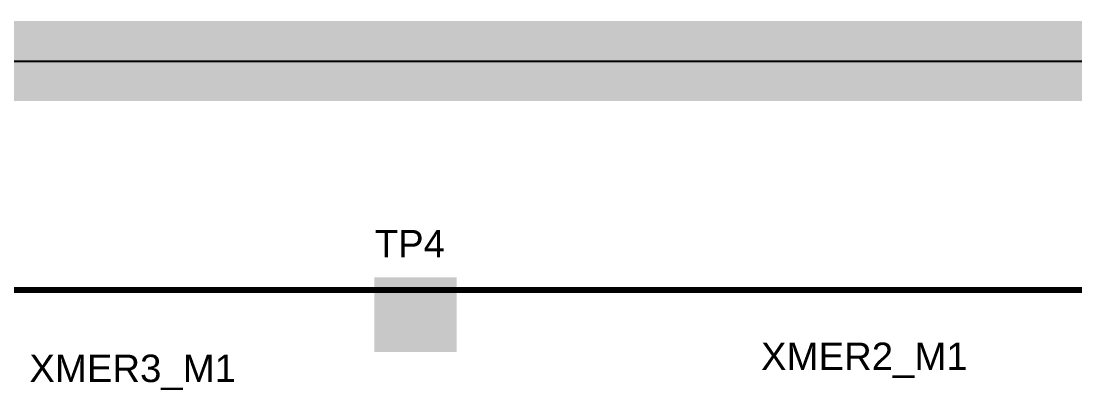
# Model space of a CAD drawing. Header units: inches. Extents: x -1.3 to 11.9, y -6.8 to 4.2.
# Drawn here: x 1.244 to 2.302, y 2.839 to 3.2 of the extents above; entities that cross this region are included whole.
import ezdxf

# ---------------------------------------------------------------- set-up
doc = ezdxf.new("R2010")
doc.units = ezdxf.units.IN
doc.header["$MEASUREMENT"] = 0
for name, color, linetype in [('02_GND1', 76, 'Continuous'), ('04_GND2', 16, 'Continuous'), ('06_GND3', 216, 'Continuous'), ('08_GND4', 136, 'Continuous'), ('09_PWR1', 136, 'Continuous'), ('10_PWR2', 136, 'Continuous'), ('11_GND5', 136, 'Continuous'), ('13_GND6', 136, 'Continuous'), ('15_GND7', 136, 'Continuous'), ('FAB_DWG_INFO', 1, 'Continuous'), ('Keep-Out Layer', 6, 'Continuous'), ('TOP', 1, 'Continuous'), ('Top Overlay', 2, 'Continuous'), ('Top Paste', 8, 'Continuous'), ('Top Solder', 216, 'Continuous')]:
    doc.layers.add(name, color=color, linetype=linetype)
doc.styles.add('Arial', font='', dxfattribs={"height": 0.2})
doc.styles.get('Arial').set_extended_font_data('Arial')

# ---------------------------------------------------------------- blocks, each defined once
blk = doc.blocks.new('TP_2_1_8_47')
at = {"layer": 'TOP'}
blk.add_hatch(color=1, dxfattribs=at).paths.add_polyline_path([(-0.0354, 0.0394), (0.0354, 0.0394), (0.0354, -0.0394), (-0.0354, -0.0394)])
at = {"layer": 'Top Paste'}
blk.add_hatch(color=8, dxfattribs=at).paths.add_polyline_path([(-0.0354, 0.0394), (0.0354, 0.0394), (0.0354, -0.0394), (-0.0354, -0.0394)])
at = {"layer": 'Top Solder'}
blk.add_hatch(color=216, dxfattribs=at).paths.add_polyline_path([(-0.0374, 0.0413), (0.0374, 0.0413), (0.0374, -0.0413), (-0.0374, -0.0413)])

msp = doc.modelspace()

# ---------------------------------------------------------------- linework, layer by layer
at = {"layer": '02_GND1'}
msp.add_line((0.0217, 3.1595), (3.9143, 3.1595), dxfattribs=at)
msp.add_lwpolyline([(0.0217, 3.1796, 0.04, 0.04, 0), (3.9143, 3.1796, 0.04, 0.04, 0)], format="xyseb", dxfattribs=at)
at = {"layer": '04_GND2'}
msp.add_line((0.0217, 3.1595), (3.9143, 3.1595), dxfattribs=at)
msp.add_lwpolyline([(0.0217, 3.1796, 0.04, 0.04, 0), (3.9143, 3.1796, 0.04, 0.04, 0)], format="xyseb", dxfattribs=at)
at = {"layer": '06_GND3'}
msp.add_line((0.0217, 3.1595), (3.9143, 3.1595), dxfattribs=at)
msp.add_lwpolyline([(0.0217, 3.1796, 0.04, 0.04, 0), (3.9143, 3.1796, 0.04, 0.04, 0)], format="xyseb", dxfattribs=at)
at = {"layer": '08_GND4'}
msp.add_line((0.0217, 3.1595), (3.9143, 3.1595), dxfattribs=at)
msp.add_lwpolyline([(0.0217, 3.1796, 0.04, 0.04, 0), (3.9143, 3.1796, 0.04, 0.04, 0)], format="xyseb", dxfattribs=at)
at = {"layer": '09_PWR1'}
msp.add_line((0.0217, 3.1595), (3.9143, 3.1595), dxfattribs=at)
msp.add_lwpolyline([(0.0217, 3.1796, 0.04, 0.04, 0), (3.9143, 3.1796, 0.04, 0.04, 0)], format="xyseb", dxfattribs=at)
at = {"layer": '10_PWR2'}
msp.add_line((0.0217, 3.1595), (3.9143, 3.1595), dxfattribs=at)
msp.add_lwpolyline([(0.0217, 3.1796, 0.04, 0.04, 0), (3.9143, 3.1796, 0.04, 0.04, 0)], format="xyseb", dxfattribs=at)
at = {"layer": '11_GND5'}
msp.add_line((0.0217, 3.1595), (3.9143, 3.1595), dxfattribs=at)
msp.add_lwpolyline([(0.0217, 3.1796, 0.04, 0.04, 0), (3.9143, 3.1796, 0.04, 0.04, 0)], format="xyseb", dxfattribs=at)
at = {"layer": '13_GND6'}
msp.add_line((0.0217, 3.1595), (3.9143, 3.1595), dxfattribs=at)
msp.add_lwpolyline([(0.0217, 3.1796, 0.04, 0.04, 0), (3.9143, 3.1796, 0.04, 0.04, 0)], format="xyseb", dxfattribs=at)
at = {"layer": '15_GND7'}
msp.add_line((0.0217, 3.1595), (3.9143, 3.1595), dxfattribs=at)
msp.add_lwpolyline([(0.0217, 3.1796, 0.04, 0.04, 0), (3.9143, 3.1796, 0.04, 0.04, 0)], format="xyseb", dxfattribs=at)
at = {"layer": 'FAB_DWG_INFO'}
msp.add_lwpolyline([(-0.2265, 2.9298, 0.00591, 0.00591, 0), (7.085, 2.9298, 0.00591, 0.00591, 0)], format="xyseb", dxfattribs=at)
at = {"layer": 'Keep-Out Layer'}
msp.add_lwpolyline([(-0.001, 3.1496, 0.06, 0.06, 0), (3.937, 3.1496, 0.06, 0.06, 0)], format="xyseb", dxfattribs=at)

# ---------------------------------------------------------------- block references
at = {"rotation": 270}
msp.add_blockref('TP_2_1_8_47', (1.64, 2.905), dxfattribs=at)

# ---------------------------------------------------------------- texts
at = {"layer": 'Top Overlay', "style": 'Arial'}
for s, p in [('TP4', (1.599, 2.9625)), ('XMER2_M1', (1.987, 2.8495)), ('XMER3_M1', (1.2522, 2.8374))]:
    msp.add_text(s, height=0.02756, dxfattribs=at).set_placement(p)

doc.saveas('drawing.dxf')
